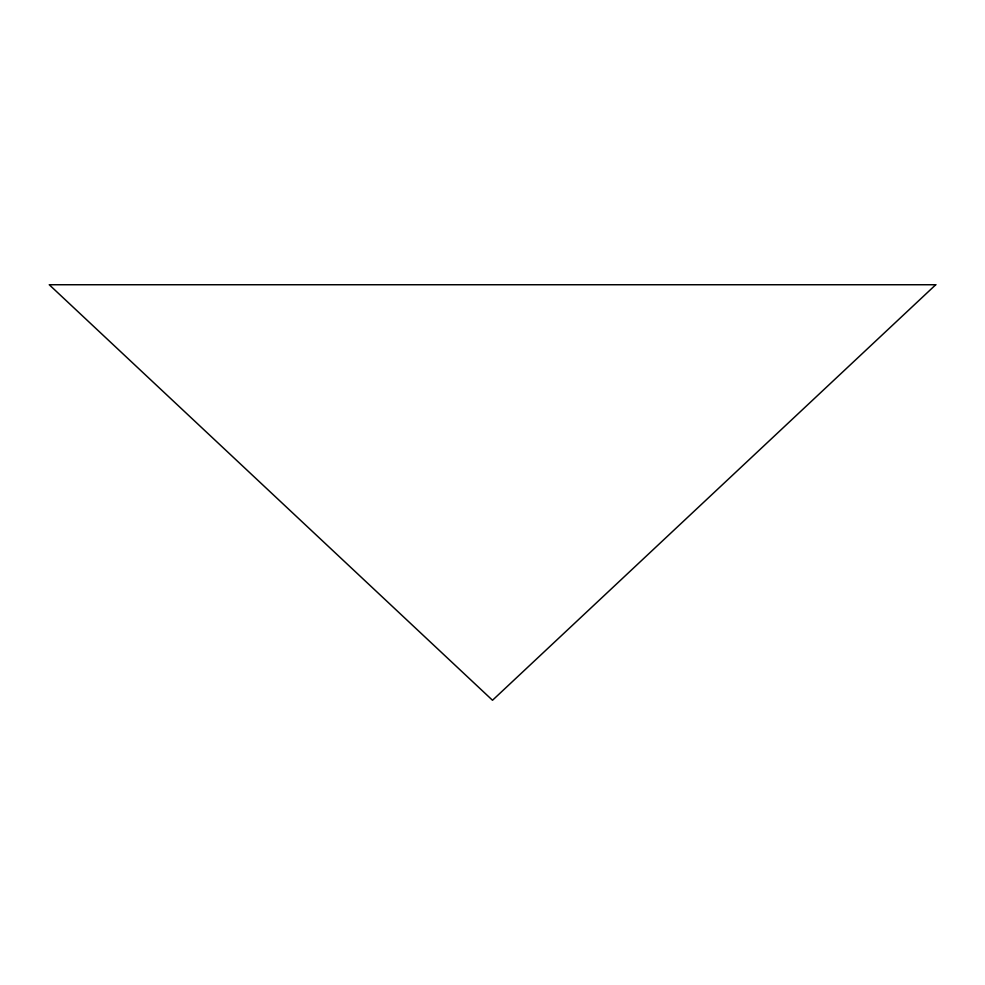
<?xml version="1.0" encoding="UTF-8"?>
<svg xmlns="http://www.w3.org/2000/svg" width="985" height="985" viewBox="0 0 985 985"><rect width="100%" height="100%" fill="white"/><g stroke="black" fill="none" stroke-linecap="round" stroke-linejoin="round"><path stroke-width="1.48" d="M935.75 284.739L492.5 700.261L49.25 284.739L935.75 284.739"/></g></svg>
